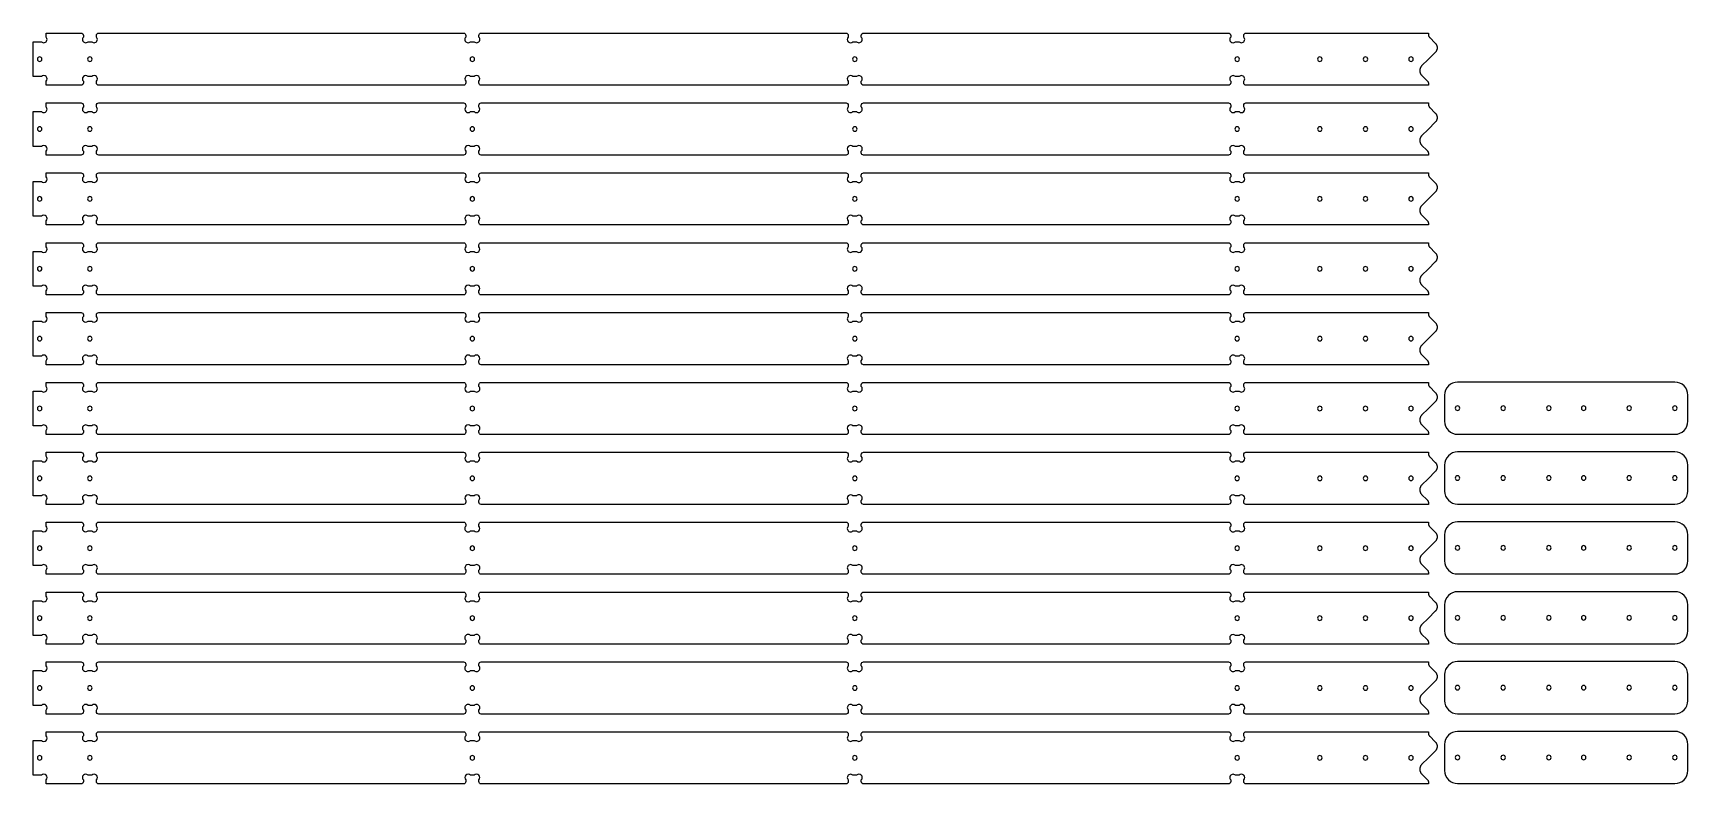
# Model space of a CAD drawing. Extents: x 0.4 to 95.6, y 1.1 to 44.3.
import ezdxf

# ---------------------------------------------------------------- set-up
doc = ezdxf.new("R2010")
doc.units = 0
doc.layers.add('HALF_INCH_THRUCUT', color=18, linetype='CONTINUOUS')
doc.layers.add('SCREW_LOCATION_RECESS', color=1, linetype='CONTINUOUS')

msp = doc.modelspace()

# ---------------------------------------------------------------- linework, layer by layer
at = {"layer": 'HALF_INCH_THRUCUT'}
for points in [[(36.67, 44.284), (47.166, 44.284, -0.414214), (47.296, 44.154), (47.296, 44.053, 1), (47.565, 43.784), (47.777, 43.784, 1), (48.046, 44.053), (48.046, 44.154, -0.414214), (48.176, 44.284), (69.166, 44.284, -0.414214), (69.296, 44.154), (69.296, 44.053, 1), (69.565, 43.784), (69.777, 43.784, 1), (70.046, 44.053), (70.046, 44.154, -0.414214), (70.176, 44.284), (80.671, 44.284), (80.671, 44.2), (80.671, 44.187), (80.672, 44.175), (80.674, 44.163), (80.676, 44.151), (80.679, 44.139), (80.682, 44.127), (80.686, 44.115), (80.69, 44.104), (80.695, 44.093), (80.7, 44.082), (80.706, 44.071), (80.713, 44.061), (80.72, 44.051), (80.727, 44.041), (80.735, 44.032), (80.744, 44.023), (81.062, 43.705), (81.075, 43.691), (81.088, 43.677), (81.099, 43.662), (81.11, 43.646), (81.12, 43.631), (81.129, 43.615), (81.137, 43.598), (81.144, 43.581), (81.151, 43.564), (81.156, 43.547), (81.161, 43.529), (81.165, 43.512), (81.168, 43.494), (81.17, 43.476), (81.171, 43.458), (81.172, 43.44), (81.171, 43.422), (81.17, 43.404), (81.168, 43.386), (81.165, 43.369), (81.161, 43.351), (81.156, 43.333), (81.151, 43.316), (81.144, 43.299), (81.137, 43.282), (81.129, 43.266), (81.12, 43.25), (81.11, 43.234), (81.099, 43.218), (81.088, 43.203), (81.075, 43.189), (81.062, 43.175), (80.671, 42.784), (80.28, 42.392), (80.267, 42.378), (80.255, 42.364), (80.243, 42.349), (80.232, 42.333), (80.222, 42.318), (80.213, 42.301), (80.205, 42.285), (80.198, 42.268), (80.191, 42.251), (80.186, 42.234), (80.181, 42.216), (80.177, 42.199), (80.174, 42.181), (80.172, 42.163), (80.171, 42.145), (80.171, 42.127), (80.171, 42.109), (80.172, 42.091), (80.174, 42.073), (80.177, 42.055), (80.181, 42.038), (80.186, 42.02), (80.192, 42.003), (80.198, 41.986), (80.205, 41.969), (80.214, 41.953), (80.223, 41.937), (80.232, 41.921), (80.243, 41.905), (80.255, 41.89), (80.267, 41.876), (80.281, 41.862), (80.599, 41.544), (80.607, 41.535), (80.615, 41.526), (80.623, 41.516), (80.63, 41.506), (80.636, 41.496), (80.642, 41.485), (80.648, 41.474), (80.652, 41.463), (80.657, 41.452), (80.661, 41.44), (80.664, 41.428), (80.666, 41.417), (80.669, 41.405), (80.67, 41.392), (80.671, 41.38), (80.671, 41.368), (80.671, 41.284), (70.176, 41.284, -0.414214), (70.046, 41.414), (70.046, 41.514, 1), (69.777, 41.784), (69.565, 41.784, 1), (69.296, 41.514), (69.296, 41.414, -0.414214), (69.166, 41.284), (48.176, 41.284, -0.414214), (48.046, 41.414), (48.046, 41.514, 1), (47.777, 41.784), (47.565, 41.784, 1), (47.296, 41.514), (47.296, 41.414, -0.414214), (47.166, 41.284), (26.176, 41.284, -0.414214), (26.046, 41.414), (26.046, 41.514, 1), (25.777, 41.784), (25.565, 41.784, 1), (25.296, 41.514), (25.296, 41.414, -0.414214), (25.166, 41.284), (4.176, 41.284, -0.414214), (4.046, 41.414), (4.046, 41.514, 1), (3.777, 41.784), (3.565, 41.784, 1), (3.296, 41.514), (3.296, 41.414, -0.414214), (3.166, 41.284), (1.153, 41.284), (1.153, 41.514, 1), (0.884, 41.784), (0.403, 41.784), (0.403, 43.784), (0.884, 43.784, 1), (1.153, 44.053), (1.153, 44.284), (3.166, 44.284, -0.414214), (3.296, 44.154), (3.296, 44.053, 1), (3.565, 43.784), (3.777, 43.784, 1), (4.046, 44.053), (4.046, 44.154, -0.414214), (4.176, 44.284), (25.166, 44.284, -0.414214), (25.296, 44.154), (25.296, 44.053, 1), (25.565, 43.784), (25.777, 43.784, 1), (26.046, 44.053), (26.046, 44.154, -0.414214), (26.176, 44.284)], [(74.421, 42.654, 0.414214), (74.551, 42.784, 0.414214), (74.421, 42.914, 0.414214), (74.291, 42.784, 0.414214)], [(77.046, 42.654, 0.414214), (77.176, 42.784, 0.414214), (77.046, 42.914, 0.414214), (76.916, 42.784, 0.414214)], [(79.671, 42.654, 0.414214), (79.801, 42.784, 0.414214), (79.671, 42.914, 0.414214), (79.541, 42.784, 0.414214)], [(36.67, 40.265), (47.166, 40.265, -0.414214), (47.296, 40.135), (47.296, 40.035, 1), (47.565, 39.765), (47.777, 39.765, 1), (48.046, 40.035), (48.046, 40.135, -0.414214), (48.176, 40.265), (69.166, 40.265, -0.414214), (69.296, 40.135), (69.296, 40.035, 1), (69.565, 39.765), (69.777, 39.765, 1), (70.046, 40.035), (70.046, 40.135, -0.414214), (70.176, 40.265), (80.671, 40.265), (80.671, 40.181), (80.671, 40.169), (80.672, 40.157), (80.674, 40.144), (80.676, 40.132), (80.679, 40.12), (80.682, 40.109), (80.686, 40.097), (80.69, 40.086), (80.695, 40.075), (80.7, 40.064), (80.706, 40.053), (80.713, 40.043), (80.72, 40.033), (80.727, 40.023), (80.735, 40.014), (80.744, 40.005), (81.062, 39.687), (81.075, 39.673), (81.088, 39.658), (81.099, 39.644), (81.11, 39.628), (81.12, 39.612), (81.129, 39.596), (81.137, 39.58), (81.144, 39.563), (81.151, 39.546), (81.156, 39.529), (81.161, 39.511), (81.165, 39.493), (81.168, 39.476), (81.17, 39.458), (81.171, 39.44), (81.172, 39.422), (81.171, 39.404), (81.17, 39.386), (81.168, 39.368), (81.165, 39.35), (81.161, 39.333), (81.156, 39.315), (81.151, 39.298), (81.144, 39.281), (81.137, 39.264), (81.129, 39.247), (81.12, 39.231), (81.11, 39.215), (81.099, 39.2), (81.088, 39.185), (81.075, 39.171), (81.062, 39.157), (80.671, 38.765), (80.28, 38.374), (80.267, 38.36), (80.255, 38.345), (80.243, 38.331), (80.232, 38.315), (80.222, 38.299), (80.213, 38.283), (80.205, 38.267), (80.198, 38.25), (80.191, 38.233), (80.186, 38.216), (80.181, 38.198), (80.177, 38.18), (80.174, 38.163), (80.172, 38.145), (80.171, 38.127), (80.171, 38.109), (80.171, 38.091), (80.172, 38.073), (80.174, 38.055), (80.177, 38.037), (80.181, 38.019), (80.186, 38.002), (80.192, 37.985), (80.198, 37.968), (80.205, 37.951), (80.214, 37.934), (80.223, 37.918), (80.232, 37.902), (80.243, 37.887), (80.255, 37.872), (80.267, 37.858), (80.281, 37.844), (80.599, 37.526), (80.607, 37.517), (80.615, 37.508), (80.623, 37.498), (80.63, 37.488), (80.636, 37.478), (80.642, 37.467), (80.648, 37.456), (80.652, 37.445), (80.657, 37.433), (80.661, 37.422), (80.664, 37.41), (80.666, 37.398), (80.669, 37.386), (80.67, 37.374), (80.671, 37.362), (80.671, 37.349), (80.671, 37.265), (70.176, 37.265, -0.414214), (70.046, 37.395), (70.046, 37.496, 1), (69.777, 37.765), (69.565, 37.765, 1), (69.296, 37.496), (69.296, 37.395, -0.414214), (69.166, 37.265), (48.176, 37.265, -0.414214), (48.046, 37.395), (48.046, 37.496, 1), (47.777, 37.765), (47.565, 37.765, 1), (47.296, 37.496), (47.296, 37.395, -0.414214), (47.166, 37.265), (26.176, 37.265, -0.414214), (26.046, 37.395), (26.046, 37.496, 1), (25.777, 37.765), (25.565, 37.765, 1), (25.296, 37.496), (25.296, 37.395, -0.414214), (25.166, 37.265), (4.176, 37.265, -0.414214), (4.046, 37.395), (4.046, 37.496, 1), (3.777, 37.765), (3.565, 37.765, 1), (3.296, 37.496), (3.296, 37.395, -0.414214), (3.166, 37.265), (1.153, 37.265), (1.153, 37.496, 1), (0.884, 37.765), (0.403, 37.765), (0.403, 39.765), (0.884, 39.765, 1), (1.153, 40.035), (1.153, 40.265), (3.166, 40.265, -0.414214), (3.296, 40.135), (3.296, 40.035, 1), (3.565, 39.765), (3.777, 39.765, 1), (4.046, 40.035), (4.046, 40.135, -0.414214), (4.176, 40.265), (25.166, 40.265, -0.414214), (25.296, 40.135), (25.296, 40.035, 1), (25.565, 39.765), (25.777, 39.765, 1), (26.046, 40.035), (26.046, 40.135, -0.414214), (26.176, 40.265)], [(74.421, 38.635, 0.414214), (74.551, 38.765, 0.414214), (74.421, 38.895, 0.414214), (74.291, 38.765, 0.414214)], [(77.046, 38.635, 0.414214), (77.176, 38.765, 0.414214), (77.046, 38.895, 0.414214), (76.916, 38.765, 0.414214)], [(79.671, 38.635, 0.414214), (79.801, 38.765, 0.414214), (79.671, 38.895, 0.414214), (79.541, 38.765, 0.414214)], [(36.67, 36.247), (47.166, 36.247, -0.414214), (47.296, 36.117), (47.296, 36.016, 1), (47.565, 35.747), (47.777, 35.747, 1), (48.046, 36.016), (48.046, 36.117, -0.414214), (48.176, 36.247), (69.166, 36.247, -0.414214), (69.296, 36.117), (69.296, 36.016, 1), (69.565, 35.747), (69.777, 35.747, 1), (70.046, 36.016), (70.046, 36.117, -0.414214), (70.176, 36.247), (80.671, 36.247), (80.671, 36.163), (80.671, 36.151), (80.672, 36.138), (80.674, 36.126), (80.676, 36.114), (80.679, 36.102), (80.682, 36.09), (80.686, 36.079), (80.69, 36.067), (80.695, 36.056), (80.7, 36.045), (80.706, 36.035), (80.713, 36.024), (80.72, 36.014), (80.727, 36.005), (80.735, 35.995), (80.744, 35.986), (81.062, 35.669), (81.075, 35.655), (81.088, 35.64), (81.099, 35.625), (81.11, 35.61), (81.12, 35.594), (81.129, 35.578), (81.137, 35.561), (81.144, 35.545), (81.151, 35.528), (81.156, 35.51), (81.161, 35.493), (81.165, 35.475), (81.168, 35.457), (81.17, 35.44), (81.171, 35.422), (81.172, 35.404), (81.171, 35.386), (81.17, 35.368), (81.168, 35.35), (81.165, 35.332), (81.161, 35.314), (81.156, 35.297), (81.151, 35.279), (81.144, 35.262), (81.137, 35.246), (81.129, 35.229), (81.12, 35.213), (81.11, 35.197), (81.099, 35.182), (81.088, 35.167), (81.075, 35.152), (81.062, 35.138), (80.671, 34.747), (80.28, 34.356), (80.267, 34.342), (80.255, 34.327), (80.243, 34.312), (80.232, 34.297), (80.222, 34.281), (80.213, 34.265), (80.205, 34.248), (80.198, 34.232), (80.191, 34.215), (80.186, 34.197), (80.181, 34.18), (80.177, 34.162), (80.174, 34.144), (80.172, 34.126), (80.171, 34.108), (80.171, 34.09), (80.171, 34.072), (80.172, 34.055), (80.174, 34.037), (80.177, 34.019), (80.181, 34.001), (80.186, 33.984), (80.192, 33.966), (80.198, 33.949), (80.205, 33.933), (80.214, 33.916), (80.223, 33.9), (80.232, 33.884), (80.243, 33.869), (80.255, 33.854), (80.267, 33.839), (80.281, 33.825), (80.599, 33.508), (80.607, 33.499), (80.615, 33.489), (80.623, 33.48), (80.63, 33.47), (80.636, 33.459), (80.642, 33.449), (80.648, 33.438), (80.652, 33.427), (80.657, 33.415), (80.661, 33.404), (80.664, 33.392), (80.666, 33.38), (80.669, 33.368), (80.67, 33.356), (80.671, 33.343), (80.671, 33.331), (80.671, 33.247), (70.176, 33.247, -0.414214), (70.046, 33.377), (70.046, 33.478, 1), (69.777, 33.747), (69.565, 33.747, 1), (69.296, 33.478), (69.296, 33.377, -0.414214), (69.166, 33.247), (48.176, 33.247, -0.414214), (48.046, 33.377), (48.046, 33.478, 1), (47.777, 33.747), (47.565, 33.747, 1), (47.296, 33.478), (47.296, 33.377, -0.414214), (47.166, 33.247), (26.176, 33.247, -0.414214), (26.046, 33.377), (26.046, 33.478, 1), (25.777, 33.747), (25.565, 33.747, 1), (25.296, 33.478), (25.296, 33.377, -0.414214), (25.166, 33.247), (4.176, 33.247, -0.414214), (4.046, 33.377), (4.046, 33.478, 1), (3.777, 33.747), (3.565, 33.747, 1), (3.296, 33.478), (3.296, 33.377, -0.414214), (3.166, 33.247), (1.153, 33.247), (1.153, 33.478, 1), (0.884, 33.747), (0.403, 33.747), (0.403, 35.747), (0.884, 35.747, 1), (1.153, 36.016), (1.153, 36.247), (3.166, 36.247, -0.414214), (3.296, 36.117), (3.296, 36.016, 1), (3.565, 35.747), (3.777, 35.747, 1), (4.046, 36.016), (4.046, 36.117, -0.414214), (4.176, 36.247), (25.166, 36.247, -0.414214), (25.296, 36.117), (25.296, 36.016, 1), (25.565, 35.747), (25.777, 35.747, 1), (26.046, 36.016), (26.046, 36.117, -0.414214), (26.176, 36.247)], [(74.421, 34.617, 0.414214), (74.551, 34.747, 0.414214), (74.421, 34.877, 0.414214), (74.291, 34.747, 0.414214)], [(77.046, 34.617, 0.414214), (77.176, 34.747, 0.414214), (77.046, 34.877, 0.414214), (76.916, 34.747, 0.414214)], [(79.671, 34.617, 0.414214), (79.801, 34.747, 0.414214), (79.671, 34.877, 0.414214), (79.541, 34.747, 0.414214)], [(36.67, 32.229), (47.166, 32.229, -0.414214), (47.296, 32.099), (47.296, 31.998, 1), (47.565, 31.729), (47.777, 31.729, 1), (48.046, 31.998), (48.046, 32.099, -0.414214), (48.176, 32.229), (69.166, 32.229, -0.414214), (69.296, 32.099), (69.296, 31.998, 1), (69.565, 31.729), (69.777, 31.729, 1), (70.046, 31.998), (70.046, 32.099, -0.414214), (70.176, 32.229), (80.671, 32.229), (80.671, 32.145), (80.671, 32.132), (80.672, 32.12), (80.674, 32.108), (80.676, 32.096), (80.679, 32.084), (80.682, 32.072), (80.686, 32.061), (80.69, 32.049), (80.695, 32.038), (80.7, 32.027), (80.706, 32.017), (80.713, 32.006), (80.72, 31.996), (80.727, 31.986), (80.735, 31.977), (80.744, 31.968), (81.062, 31.65), (81.075, 31.636), (81.088, 31.622), (81.099, 31.607), (81.11, 31.592), (81.12, 31.576), (81.129, 31.56), (81.137, 31.543), (81.144, 31.526), (81.151, 31.509), (81.156, 31.492), (81.161, 31.475), (81.165, 31.457), (81.168, 31.439), (81.17, 31.421), (81.171, 31.403), (81.172, 31.385), (81.171, 31.367), (81.17, 31.349), (81.168, 31.331), (81.165, 31.314), (81.161, 31.296), (81.156, 31.278), (81.151, 31.261), (81.144, 31.244), (81.137, 31.227), (81.129, 31.211), (81.12, 31.195), (81.11, 31.179), (81.099, 31.164), (81.088, 31.149), (81.075, 31.134), (81.062, 31.12), (80.671, 30.729), (80.28, 30.337), (80.267, 30.323), (80.255, 30.309), (80.243, 30.294), (80.232, 30.279), (80.222, 30.263), (80.213, 30.247), (80.205, 30.23), (80.198, 30.213), (80.191, 30.196), (80.186, 30.179), (80.181, 30.161), (80.177, 30.144), (80.174, 30.126), (80.172, 30.108), (80.171, 30.09), (80.171, 30.072), (80.171, 30.054), (80.172, 30.036), (80.174, 30.018), (80.177, 30.001), (80.181, 29.983), (80.186, 29.965), (80.192, 29.948), (80.198, 29.931), (80.205, 29.914), (80.214, 29.898), (80.223, 29.882), (80.232, 29.866), (80.243, 29.85), (80.255, 29.836), (80.267, 29.821), (80.281, 29.807), (80.599, 29.489), (80.607, 29.48), (80.615, 29.471), (80.623, 29.461), (80.63, 29.451), (80.636, 29.441), (80.642, 29.43), (80.648, 29.419), (80.652, 29.408), (80.657, 29.397), (80.661, 29.385), (80.664, 29.374), (80.666, 29.362), (80.669, 29.35), (80.67, 29.337), (80.671, 29.325), (80.671, 29.313), (80.671, 29.229), (70.176, 29.229, -0.414214), (70.046, 29.359), (70.046, 29.46, 1), (69.777, 29.729), (69.565, 29.729, 1), (69.296, 29.46), (69.296, 29.359, -0.414214), (69.166, 29.229), (48.176, 29.229, -0.414214), (48.046, 29.359), (48.046, 29.46, 1), (47.777, 29.729), (47.565, 29.729, 1), (47.296, 29.46), (47.296, 29.359, -0.414214), (47.166, 29.229), (26.176, 29.229, -0.414214), (26.046, 29.359), (26.046, 29.46, 1), (25.777, 29.729), (25.565, 29.729, 1), (25.296, 29.46), (25.296, 29.359, -0.414214), (25.166, 29.229), (4.176, 29.229, -0.414214), (4.046, 29.359), (4.046, 29.46, 1), (3.777, 29.729), (3.565, 29.729, 1), (3.296, 29.46), (3.296, 29.359, -0.414214), (3.166, 29.229), (1.153, 29.229), (1.153, 29.46, 1), (0.884, 29.729), (0.403, 29.729), (0.403, 31.729), (0.884, 31.729, 1), (1.153, 31.998), (1.153, 32.229), (3.166, 32.229, -0.414214), (3.296, 32.099), (3.296, 31.998, 1), (3.565, 31.729), (3.777, 31.729, 1), (4.046, 31.998), (4.046, 32.099, -0.414214), (4.176, 32.229), (25.166, 32.229, -0.414214), (25.296, 32.099), (25.296, 31.998, 1), (25.565, 31.729), (25.777, 31.729, 1), (26.046, 31.998), (26.046, 32.099, -0.414214), (26.176, 32.229)], [(74.421, 30.599, 0.414214), (74.551, 30.729, 0.414214), (74.421, 30.859, 0.414214), (74.291, 30.729, 0.414214)], [(77.046, 30.599, 0.414214), (77.176, 30.729, 0.414214), (77.046, 30.859, 0.414214), (76.916, 30.729, 0.414214)], [(79.671, 30.599, 0.414214), (79.801, 30.729, 0.414214), (79.671, 30.859, 0.414214), (79.541, 30.729, 0.414214)], [(36.67, 28.211), (47.166, 28.211, -0.414214), (47.296, 28.081), (47.296, 27.98, 1), (47.565, 27.711), (47.777, 27.711, 1), (48.046, 27.98), (48.046, 28.081, -0.414214), (48.176, 28.211), (69.166, 28.211, -0.414214), (69.296, 28.081), (69.296, 27.98, 1), (69.565, 27.711), (69.777, 27.711, 1), (70.046, 27.98), (70.046, 28.081, -0.414214), (70.176, 28.211), (80.671, 28.211), (80.671, 28.126), (80.671, 28.114), (80.672, 28.102), (80.674, 28.089), (80.676, 28.077), (80.679, 28.066), (80.682, 28.054), (80.686, 28.042), (80.69, 28.031), (80.695, 28.02), (80.7, 28.009), (80.706, 27.998), (80.713, 27.988), (80.72, 27.978), (80.727, 27.968), (80.735, 27.959), (80.744, 27.95), (81.062, 27.632), (81.075, 27.618), (81.088, 27.604), (81.099, 27.589), (81.11, 27.573), (81.12, 27.557), (81.129, 27.541), (81.137, 27.525), (81.144, 27.508), (81.151, 27.491), (81.156, 27.474), (81.161, 27.456), (81.165, 27.439), (81.168, 27.421), (81.17, 27.403), (81.171, 27.385), (81.172, 27.367), (81.171, 27.349), (81.17, 27.331), (81.168, 27.313), (81.165, 27.295), (81.161, 27.278), (81.156, 27.26), (81.151, 27.243), (81.144, 27.226), (81.137, 27.209), (81.129, 27.193), (81.12, 27.176), (81.11, 27.161), (81.099, 27.145), (81.088, 27.13), (81.075, 27.116), (81.062, 27.102), (80.671, 26.71), (80.28, 26.319), (80.267, 26.305), (80.255, 26.291), (80.243, 26.276), (80.232, 26.26), (80.222, 26.244), (80.213, 26.228), (80.205, 26.212), (80.198, 26.195), (80.191, 26.178), (80.186, 26.161), (80.181, 26.143), (80.177, 26.125), (80.174, 26.108), (80.172, 26.09), (80.171, 26.072), (80.171, 26.054), (80.171, 26.036), (80.172, 26.018), (80.174, 26), (80.177, 25.982), (80.181, 25.965), (80.186, 25.947), (80.192, 25.93), (80.198, 25.913), (80.205, 25.896), (80.214, 25.879), (80.223, 25.863), (80.232, 25.848), (80.243, 25.832), (80.255, 25.817), (80.267, 25.803), (80.281, 25.789), (80.599, 25.471), (80.607, 25.462), (80.615, 25.453), (80.623, 25.443), (80.63, 25.433), (80.636, 25.423), (80.642, 25.412), (80.648, 25.401), (80.652, 25.39), (80.657, 25.379), (80.661, 25.367), (80.664, 25.355), (80.666, 25.343), (80.669, 25.331), (80.67, 25.319), (80.671, 25.307), (80.671, 25.294), (80.671, 25.211), (70.176, 25.211, -0.414214), (70.046, 25.341), (70.046, 25.441, 1), (69.777, 25.711), (69.565, 25.711, 1), (69.296, 25.441), (69.296, 25.341, -0.414214), (69.166, 25.211), (48.176, 25.211, -0.414214), (48.046, 25.341), (48.046, 25.441, 1), (47.777, 25.711), (47.565, 25.711, 1), (47.296, 25.441), (47.296, 25.341, -0.414214), (47.166, 25.211), (26.176, 25.211, -0.414214), (26.046, 25.341), (26.046, 25.441, 1), (25.777, 25.711), (25.565, 25.711, 1), (25.296, 25.441), (25.296, 25.341, -0.414214), (25.166, 25.211), (4.176, 25.211, -0.414214), (4.046, 25.341), (4.046, 25.441, 1), (3.777, 25.711), (3.565, 25.711, 1), (3.296, 25.441), (3.296, 25.341, -0.414214), (3.166, 25.211), (1.153, 25.211), (1.153, 25.441, 1), (0.884, 25.711), (0.403, 25.711), (0.403, 27.711), (0.884, 27.711, 1), (1.153, 27.98), (1.153, 28.211), (3.166, 28.211, -0.414214), (3.296, 28.081), (3.296, 27.98, 1), (3.565, 27.711), (3.777, 27.711, 1), (4.046, 27.98), (4.046, 28.081, -0.414214), (4.176, 28.211), (25.166, 28.211, -0.414214), (25.296, 28.081), (25.296, 27.98, 1), (25.565, 27.711), (25.777, 27.711, 1), (26.046, 27.98), (26.046, 28.081, -0.414214), (26.176, 28.211)], [(74.421, 26.581, 0.414214), (74.551, 26.711, 0.414214), (74.421, 26.841, 0.414214), (74.291, 26.711, 0.414214)], [(77.046, 26.581, 0.414214), (77.176, 26.711, 0.414214), (77.046, 26.841, 0.414214), (76.916, 26.711, 0.414214)], [(79.671, 26.581, 0.414214), (79.801, 26.711, 0.414214), (79.671, 26.841, 0.414214), (79.541, 26.711, 0.414214)], [(36.67, 24.192), (47.166, 24.192, -0.414214), (47.296, 24.062), (47.296, 23.962, 1), (47.565, 23.692), (47.777, 23.692, 1), (48.046, 23.962), (48.046, 24.062, -0.414214), (48.176, 24.192), (69.166, 24.192, -0.414214), (69.296, 24.062), (69.296, 23.962, 1), (69.565, 23.692), (69.777, 23.692, 1), (70.046, 23.962), (70.046, 24.062, -0.414214), (70.176, 24.192), (80.671, 24.192), (80.671, 24.108), (80.671, 24.096), (80.672, 24.083), (80.674, 24.071), (80.676, 24.059), (80.679, 24.047), (80.682, 24.035), (80.686, 24.024), (80.69, 24.013), (80.695, 24.001), (80.7, 23.991), (80.706, 23.98), (80.713, 23.97), (80.72, 23.96), (80.727, 23.95), (80.735, 23.94), (80.744, 23.931), (81.062, 23.614), (81.075, 23.6), (81.088, 23.585), (81.099, 23.57), (81.11, 23.555), (81.12, 23.539), (81.129, 23.523), (81.137, 23.507), (81.144, 23.49), (81.151, 23.473), (81.156, 23.455), (81.161, 23.438), (81.165, 23.42), (81.168, 23.402), (81.17, 23.385), (81.171, 23.367), (81.172, 23.349), (81.171, 23.331), (81.17, 23.313), (81.168, 23.295), (81.165, 23.277), (81.161, 23.259), (81.156, 23.242), (81.151, 23.225), (81.144, 23.208), (81.137, 23.191), (81.129, 23.174), (81.12, 23.158), (81.11, 23.142), (81.099, 23.127), (81.088, 23.112), (81.075, 23.097), (81.062, 23.083), (80.671, 22.692), (80.28, 22.301), (80.267, 22.287), (80.255, 22.272), (80.243, 22.257), (80.232, 22.242), (80.222, 22.226), (80.213, 22.21), (80.205, 22.193), (80.198, 22.177), (80.191, 22.16), (80.186, 22.142), (80.181, 22.125), (80.177, 22.107), (80.174, 22.089), (80.172, 22.071), (80.171, 22.054), (80.171, 22.036), (80.171, 22.018), (80.172, 22), (80.174, 21.982), (80.177, 21.964), (80.181, 21.946), (80.186, 21.929), (80.192, 21.912), (80.198, 21.894), (80.205, 21.878), (80.214, 21.861), (80.223, 21.845), (80.232, 21.829), (80.243, 21.814), (80.255, 21.799), (80.267, 21.784), (80.281, 21.77), (80.599, 21.453), (80.607, 21.444), (80.615, 21.434), (80.623, 21.425), (80.63, 21.415), (80.636, 21.404), (80.642, 21.394), (80.648, 21.383), (80.652, 21.372), (80.657, 21.36), (80.661, 21.349), (80.664, 21.337), (80.666, 21.325), (80.669, 21.313), (80.67, 21.301), (80.671, 21.289), (80.671, 21.276), (80.671, 21.192), (70.176, 21.192, -0.414214), (70.046, 21.322), (70.046, 21.423, 1), (69.777, 21.692), (69.565, 21.692, 1), (69.296, 21.423), (69.296, 21.322, -0.414214), (69.166, 21.192), (48.176, 21.192, -0.414214), (48.046, 21.322), (48.046, 21.423, 1), (47.777, 21.692), (47.565, 21.692, 1), (47.296, 21.423), (47.296, 21.322, -0.414214), (47.166, 21.192), (26.176, 21.192, -0.414214), (26.046, 21.322), (26.046, 21.423, 1), (25.777, 21.692), (25.565, 21.692, 1), (25.296, 21.423), (25.296, 21.322, -0.414214), (25.166, 21.192), (4.176, 21.192, -0.414214), (4.046, 21.322), (4.046, 21.423, 1), (3.777, 21.692), (3.565, 21.692, 1), (3.296, 21.423), (3.296, 21.322, -0.414214), (3.166, 21.192), (1.153, 21.192), (1.153, 21.423, 1), (0.884, 21.692), (0.403, 21.692), (0.403, 23.692), (0.884, 23.692, 1), (1.153, 23.962), (1.153, 24.192), (3.166, 24.192, -0.414214), (3.296, 24.062), (3.296, 23.962, 1), (3.565, 23.692), (3.777, 23.692, 1), (4.046, 23.962), (4.046, 24.062, -0.414214), (4.176, 24.192), (25.166, 24.192, -0.414214), (25.296, 24.062), (25.296, 23.962, 1), (25.565, 23.692), (25.777, 23.692, 1), (26.046, 23.962), (26.046, 24.062, -0.414214), (26.176, 24.192)], [(88.364, 24.211), (82.347, 24.211, 0.414214), (81.597, 23.461), (81.597, 21.961, 0.414731), (82.348, 21.211), (94.847, 21.211, 0.414214), (95.597, 21.961), (95.597, 23.461, 0.415275), (94.844, 24.211)], [(74.421, 22.562, 0.414214), (74.551, 22.692, 0.414214), (74.421, 22.822, 0.414214), (74.291, 22.692, 0.414214)], [(77.046, 22.562, 0.414214), (77.176, 22.692, 0.414214), (77.046, 22.822, 0.414214), (76.916, 22.692, 0.414214)], [(79.671, 22.562, 0.414214), (79.801, 22.692, 0.414214), (79.671, 22.822, 0.414214), (79.541, 22.692, 0.414214)], [(82.347, 22.841, 0.414214), (82.217, 22.711, 0.414214), (82.347, 22.581, 0.414214), (82.477, 22.711, 0.414214)], [(84.972, 22.841, 0.414214), (84.842, 22.711, 0.414214), (84.972, 22.581, 0.414214), (85.102, 22.711, 0.414214)], [(87.597, 22.841, 0.414214), (87.467, 22.711, 0.414214), (87.597, 22.581, 0.414214), (87.727, 22.711, 0.414214)], [(89.597, 22.841, 0.414214), (89.467, 22.711, 0.414214), (89.597, 22.581, 0.414214), (89.727, 22.711, 0.414214)], [(92.222, 22.841, 0.414214), (92.092, 22.711, 0.414214), (92.222, 22.581, 0.414214), (92.352, 22.711, 0.414214)], [(94.847, 22.841, 0.414214), (94.717, 22.711, 0.414214), (94.847, 22.581, 0.414214), (94.977, 22.711, 0.414214)], [(36.67, 20.174), (47.166, 20.174, -0.414214), (47.296, 20.044), (47.296, 19.943, 1), (47.565, 19.674), (47.777, 19.674, 1), (48.046, 19.943), (48.046, 20.044, -0.414214), (48.176, 20.174), (69.166, 20.174, -0.414214), (69.296, 20.044), (69.296, 19.943, 1), (69.565, 19.674), (69.777, 19.674, 1), (70.046, 19.943), (70.046, 20.044, -0.414214), (70.176, 20.174), (80.671, 20.174), (80.671, 20.09), (80.671, 20.077), (80.672, 20.065), (80.674, 20.053), (80.676, 20.041), (80.679, 20.029), (80.682, 20.017), (80.686, 20.006), (80.69, 19.994), (80.695, 19.983), (80.7, 19.972), (80.706, 19.962), (80.713, 19.951), (80.72, 19.941), (80.727, 19.932), (80.735, 19.922), (80.744, 19.913), (81.062, 19.595), (81.075, 19.581), (81.088, 19.567), (81.099, 19.552), (81.11, 19.537), (81.12, 19.521), (81.129, 19.505), (81.137, 19.488), (81.144, 19.471), (81.151, 19.454), (81.156, 19.437), (81.161, 19.42), (81.165, 19.402), (81.168, 19.384), (81.17, 19.366), (81.171, 19.348), (81.172, 19.33), (81.171, 19.312), (81.17, 19.294), (81.168, 19.277), (81.165, 19.259), (81.161, 19.241), (81.156, 19.224), (81.151, 19.206), (81.144, 19.189), (81.137, 19.172), (81.129, 19.156), (81.12, 19.14), (81.11, 19.124), (81.099, 19.109), (81.088, 19.094), (81.075, 19.079), (81.062, 19.065), (80.671, 18.674), (80.28, 18.282), (80.267, 18.268), (80.255, 18.254), (80.243, 18.239), (80.232, 18.224), (80.222, 18.208), (80.213, 18.192), (80.205, 18.175), (80.198, 18.158), (80.191, 18.141), (80.186, 18.124), (80.181, 18.107), (80.177, 18.089), (80.174, 18.071), (80.172, 18.053), (80.171, 18.035), (80.171, 18.017), (80.171, 17.999), (80.172, 17.981), (80.174, 17.963), (80.177, 17.946), (80.181, 17.928), (80.186, 17.911), (80.192, 17.893), (80.198, 17.876), (80.205, 17.859), (80.214, 17.843), (80.223, 17.827), (80.232, 17.811), (80.243, 17.796), (80.255, 17.781), (80.267, 17.766), (80.281, 17.752), (80.599, 17.434), (80.607, 17.425), (80.615, 17.416), (80.623, 17.406), (80.63, 17.396), (80.636, 17.386), (80.642, 17.375), (80.648, 17.365), (80.652, 17.353), (80.657, 17.342), (80.661, 17.33), (80.664, 17.319), (80.666, 17.307), (80.669, 17.295), (80.67, 17.283), (80.671, 17.27), (80.671, 17.258), (80.671, 17.174), (70.176, 17.174, -0.414214), (70.046, 17.304), (70.046, 17.405, 1), (69.777, 17.674), (69.565, 17.674, 1), (69.296, 17.405), (69.296, 17.304, -0.414214), (69.166, 17.174), (48.176, 17.174, -0.414214), (48.046, 17.304), (48.046, 17.405, 1), (47.777, 17.674), (47.565, 17.674, 1), (47.296, 17.405), (47.296, 17.304, -0.414214), (47.166, 17.174), (26.176, 17.174, -0.414214), (26.046, 17.304), (26.046, 17.405, 1), (25.777, 17.674), (25.565, 17.674, 1), (25.296, 17.405), (25.296, 17.304, -0.414214), (25.166, 17.174), (4.176, 17.174, -0.414214), (4.046, 17.304), (4.046, 17.405, 1), (3.777, 17.674), (3.565, 17.674, 1), (3.296, 17.405), (3.296, 17.304, -0.414214), (3.166, 17.174), (1.153, 17.174), (1.153, 17.405, 1), (0.884, 17.674), (0.403, 17.674), (0.403, 19.674), (0.884, 19.674, 1), (1.153, 19.943), (1.153, 20.174), (3.166, 20.174, -0.414214), (3.296, 20.044), (3.296, 19.943, 1), (3.565, 19.674), (3.777, 19.674, 1), (4.046, 19.943), (4.046, 20.044, -0.414214), (4.176, 20.174), (25.166, 20.174, -0.414214), (25.296, 20.044), (25.296, 19.943, 1), (25.565, 19.674), (25.777, 19.674, 1), (26.046, 19.943), (26.046, 20.044, -0.414214), (26.176, 20.174)], [(88.364, 20.192), (82.347, 20.192, 0.414214), (81.597, 19.442), (81.597, 17.942, 0.414731), (82.348, 17.192), (94.847, 17.192, 0.414214), (95.597, 17.942), (95.597, 19.442, 0.415275), (94.844, 20.192)], [(74.421, 18.544, 0.414214), (74.551, 18.674, 0.414214), (74.421, 18.804, 0.414214), (74.291, 18.674, 0.414214)], [(77.046, 18.544, 0.414214), (77.176, 18.674, 0.414214), (77.046, 18.804, 0.414214), (76.916, 18.674, 0.414214)], [(79.671, 18.544, 0.414214), (79.801, 18.674, 0.414214), (79.671, 18.804, 0.414214), (79.541, 18.674, 0.414214)], [(82.347, 18.822, 0.414214), (82.217, 18.692, 0.414214), (82.347, 18.562, 0.414214), (82.477, 18.692, 0.414214)], [(84.972, 18.822, 0.414214), (84.842, 18.692, 0.414214), (84.972, 18.562, 0.414214), (85.102, 18.692, 0.414214)], [(87.597, 18.822, 0.414214), (87.467, 18.692, 0.414214), (87.597, 18.562, 0.414214), (87.727, 18.692, 0.414214)], [(89.597, 18.822, 0.414214), (89.467, 18.692, 0.414214), (89.597, 18.562, 0.414214), (89.727, 18.692, 0.414214)], [(92.222, 18.822, 0.414214), (92.092, 18.692, 0.414214), (92.222, 18.562, 0.414214), (92.352, 18.692, 0.414214)], [(94.847, 18.822, 0.414214), (94.717, 18.692, 0.414214), (94.847, 18.562, 0.414214), (94.977, 18.692, 0.414214)], [(36.67, 16.156), (47.166, 16.156, -0.414214), (47.296, 16.026), (47.296, 15.925, 1), (47.565, 15.656), (47.777, 15.656, 1), (48.046, 15.925), (48.046, 16.026, -0.414214), (48.176, 16.156), (69.166, 16.156, -0.414214), (69.296, 16.026), (69.296, 15.925, 1), (69.565, 15.656), (69.777, 15.656, 1), (70.046, 15.925), (70.046, 16.026, -0.414214), (70.176, 16.156), (80.671, 16.156), (80.671, 16.071), (80.671, 16.059), (80.672, 16.047), (80.674, 16.035), (80.676, 16.023), (80.679, 16.011), (80.682, 15.999), (80.686, 15.987), (80.69, 15.976), (80.695, 15.965), (80.7, 15.954), (80.706, 15.943), (80.713, 15.933), (80.72, 15.923), (80.727, 15.913), (80.735, 15.904), (80.744, 15.895), (81.062, 15.577), (81.075, 15.563), (81.088, 15.549), (81.099, 15.534), (81.11, 15.518), (81.12, 15.503), (81.129, 15.486), (81.137, 15.47), (81.144, 15.453), (81.151, 15.436), (81.156, 15.419), (81.161, 15.401), (81.165, 15.384), (81.168, 15.366), (81.17, 15.348), (81.171, 15.33), (81.172, 15.312), (81.171, 15.294), (81.17, 15.276), (81.168, 15.258), (81.165, 15.24), (81.161, 15.223), (81.156, 15.205), (81.151, 15.188), (81.144, 15.171), (81.137, 15.154), (81.129, 15.138), (81.12, 15.122), (81.11, 15.106), (81.099, 15.09), (81.088, 15.075), (81.075, 15.061), (81.062, 15.047), (80.671, 14.656), (80.28, 14.264), (80.267, 14.25), (80.255, 14.236), (80.243, 14.221), (80.232, 14.205), (80.222, 14.19), (80.213, 14.173), (80.205, 14.157), (80.198, 14.14), (80.191, 14.123), (80.186, 14.106), (80.181, 14.088), (80.177, 14.071), (80.174, 14.053), (80.172, 14.035), (80.171, 14.017), (80.171, 13.999), (80.171, 13.981), (80.172, 13.963), (80.174, 13.945), (80.177, 13.927), (80.181, 13.91), (80.186, 13.892), (80.192, 13.875), (80.198, 13.858), (80.205, 13.841), (80.214, 13.825), (80.223, 13.808), (80.232, 13.793), (80.243, 13.777), (80.255, 13.762), (80.267, 13.748), (80.281, 13.734), (80.599, 13.416), (80.607, 13.407), (80.615, 13.398), (80.623, 13.388), (80.63, 13.378), (80.636, 13.368), (80.642, 13.357), (80.648, 13.346), (80.652, 13.335), (80.657, 13.324), (80.661, 13.312), (80.664, 13.3), (80.666, 13.288), (80.669, 13.276), (80.67, 13.264), (80.671, 13.252), (80.671, 13.24), (80.671, 13.156), (70.176, 13.156, -0.414214), (70.046, 13.286), (70.046, 13.386, 1), (69.777, 13.656), (69.565, 13.656, 1), (69.296, 13.386), (69.296, 13.286, -0.414214), (69.166, 13.156), (48.176, 13.156, -0.414214), (48.046, 13.286), (48.046, 13.386, 1), (47.777, 13.656), (47.565, 13.656, 1), (47.296, 13.386), (47.296, 13.286, -0.414214), (47.166, 13.156), (26.176, 13.156, -0.414214), (26.046, 13.286), (26.046, 13.386, 1), (25.777, 13.656), (25.565, 13.656, 1), (25.296, 13.386), (25.296, 13.286, -0.414214), (25.166, 13.156), (4.176, 13.156, -0.414214), (4.046, 13.286), (4.046, 13.386, 1), (3.777, 13.656), (3.565, 13.656, 1), (3.296, 13.386), (3.296, 13.286, -0.414214), (3.166, 13.156), (1.153, 13.156), (1.153, 13.386, 1), (0.884, 13.656), (0.403, 13.656), (0.403, 15.656), (0.884, 15.656, 1), (1.153, 15.925), (1.153, 16.156), (3.166, 16.156, -0.414214), (3.296, 16.026), (3.296, 15.925, 1), (3.565, 15.656), (3.777, 15.656, 1), (4.046, 15.925), (4.046, 16.026, -0.414214), (4.176, 16.156), (25.166, 16.156, -0.414214), (25.296, 16.026), (25.296, 15.925, 1), (25.565, 15.656), (25.777, 15.656, 1), (26.046, 15.925), (26.046, 16.026, -0.414214), (26.176, 16.156)], [(88.364, 16.174), (82.347, 16.174, 0.414214), (81.597, 15.424), (81.597, 13.924, 0.414731), (82.348, 13.174), (94.847, 13.174, 0.414214), (95.597, 13.924), (95.597, 15.424, 0.415275), (94.844, 16.174)], [(74.421, 14.526, 0.414214), (74.551, 14.656, 0.414214), (74.421, 14.786, 0.414214), (74.291, 14.656, 0.414214)], [(77.046, 14.526, 0.414214), (77.176, 14.656, 0.414214), (77.046, 14.786, 0.414214), (76.916, 14.656, 0.414214)], [(79.671, 14.526, 0.414214), (79.801, 14.656, 0.414214), (79.671, 14.786, 0.414214), (79.541, 14.656, 0.414214)], [(82.347, 14.804, 0.414214), (82.217, 14.674, 0.414214), (82.347, 14.544, 0.414214), (82.477, 14.674, 0.414214)], [(84.972, 14.804, 0.414214), (84.842, 14.674, 0.414214), (84.972, 14.544, 0.414214), (85.102, 14.674, 0.414214)], [(87.597, 14.804, 0.414214), (87.467, 14.674, 0.414214), (87.597, 14.544, 0.414214), (87.727, 14.674, 0.414214)], [(89.597, 14.804, 0.414214), (89.467, 14.674, 0.414214), (89.597, 14.544, 0.414214), (89.727, 14.674, 0.414214)], [(92.222, 14.804, 0.414214), (92.092, 14.674, 0.414214), (92.222, 14.544, 0.414214), (92.352, 14.674, 0.414214)], [(94.847, 14.804, 0.414214), (94.717, 14.674, 0.414214), (94.847, 14.544, 0.414214), (94.977, 14.674, 0.414214)], [(36.67, 12.137), (47.166, 12.137, -0.414214), (47.296, 12.007), (47.296, 11.907, 1), (47.565, 11.637), (47.777, 11.637, 1), (48.046, 11.907), (48.046, 12.007, -0.414214), (48.176, 12.137), (69.166, 12.137, -0.414214), (69.296, 12.007), (69.296, 11.907, 1), (69.565, 11.637), (69.777, 11.637, 1), (70.046, 11.907), (70.046, 12.007, -0.414214), (70.176, 12.137), (80.671, 12.137), (80.671, 12.053), (80.671, 12.041), (80.672, 12.028), (80.674, 12.016), (80.676, 12.004), (80.679, 11.992), (80.682, 11.981), (80.686, 11.969), (80.69, 11.958), (80.695, 11.947), (80.7, 11.936), (80.706, 11.925), (80.713, 11.915), (80.72, 11.905), (80.727, 11.895), (80.735, 11.886), (80.744, 11.877), (81.062, 11.559), (81.075, 11.545), (81.088, 11.53), (81.099, 11.515), (81.11, 11.5), (81.12, 11.484), (81.129, 11.468), (81.137, 11.452), (81.144, 11.435), (81.151, 11.418), (81.156, 11.401), (81.161, 11.383), (81.165, 11.365), (81.168, 11.348), (81.17, 11.33), (81.171, 11.312), (81.172, 11.294), (81.171, 11.276), (81.17, 11.258), (81.168, 11.24), (81.165, 11.222), (81.161, 11.204), (81.156, 11.187), (81.151, 11.17), (81.144, 11.153), (81.137, 11.136), (81.129, 11.119), (81.12, 11.103), (81.11, 11.087), (81.099, 11.072), (81.088, 11.057), (81.075, 11.043), (81.062, 11.029), (80.671, 10.637), (80.28, 10.246), (80.267, 10.232), (80.255, 10.217), (80.243, 10.202), (80.232, 10.187), (80.222, 10.171), (80.213, 10.155), (80.205, 10.139), (80.198, 10.122), (80.191, 10.105), (80.186, 10.087), (80.181, 10.07), (80.177, 10.052), (80.174, 10.034), (80.172, 10.017), (80.171, 9.999), (80.171, 9.981), (80.171, 9.963), (80.172, 9.945), (80.174, 9.927), (80.177, 9.909), (80.181, 9.891), (80.186, 9.874), (80.192, 9.857), (80.198, 9.84), (80.205, 9.823), (80.214, 9.806), (80.223, 9.79), (80.232, 9.774), (80.243, 9.759), (80.255, 9.744), (80.267, 9.73), (80.281, 9.716), (80.599, 9.398), (80.607, 9.389), (80.615, 9.379), (80.623, 9.37), (80.63, 9.36), (80.636, 9.349), (80.642, 9.339), (80.648, 9.328), (80.652, 9.317), (80.657, 9.305), (80.661, 9.294), (80.664, 9.282), (80.666, 9.27), (80.669, 9.258), (80.67, 9.246), (80.671, 9.234), (80.671, 9.221), (80.671, 9.137), (70.176, 9.137, -0.414214), (70.046, 9.267), (70.046, 9.368, 1), (69.777, 9.637), (69.565, 9.637, 1), (69.296, 9.368), (69.296, 9.267, -0.414214), (69.166, 9.137), (48.176, 9.137, -0.414214), (48.046, 9.267), (48.046, 9.368, 1), (47.777, 9.637), (47.565, 9.637, 1), (47.296, 9.368), (47.296, 9.267, -0.414214), (47.166, 9.137), (26.176, 9.137, -0.414214), (26.046, 9.267), (26.046, 9.368, 1), (25.777, 9.637), (25.565, 9.637, 1), (25.296, 9.368), (25.296, 9.267, -0.414214), (25.166, 9.137), (4.176, 9.137, -0.414214), (4.046, 9.267), (4.046, 9.368, 1), (3.777, 9.637), (3.565, 9.637, 1), (3.296, 9.368), (3.296, 9.267, -0.414214), (3.166, 9.137), (1.153, 9.137), (1.153, 9.368, 1), (0.884, 9.637), (0.403, 9.637), (0.403, 11.637), (0.884, 11.637, 1), (1.153, 11.907), (1.153, 12.137), (3.166, 12.137, -0.414214), (3.296, 12.007), (3.296, 11.907, 1), (3.565, 11.637), (3.777, 11.637, 1), (4.046, 11.907), (4.046, 12.007, -0.414214), (4.176, 12.137), (25.166, 12.137, -0.414214), (25.296, 12.007), (25.296, 11.907, 1), (25.565, 11.637), (25.777, 11.637, 1), (26.046, 11.907), (26.046, 12.007, -0.414214), (26.176, 12.137)], [(88.364, 12.156), (82.347, 12.156, 0.414214), (81.597, 11.406), (81.597, 9.906, 0.414731), (82.348, 9.156), (94.847, 9.156, 0.414214), (95.597, 9.906), (95.597, 11.406, 0.415275), (94.844, 12.156)], [(74.421, 10.507, 0.414214), (74.551, 10.637, 0.414214), (74.421, 10.767, 0.414214), (74.291, 10.637, 0.414214)], [(77.046, 10.507, 0.414214), (77.176, 10.637, 0.414214), (77.046, 10.767, 0.414214), (76.916, 10.637, 0.414214)], [(79.671, 10.507, 0.414214), (79.801, 10.637, 0.414214), (79.671, 10.767, 0.414214), (79.541, 10.637, 0.414214)], [(82.347, 10.786, 0.414214), (82.217, 10.656, 0.414214), (82.347, 10.526, 0.414214), (82.477, 10.656, 0.414214)], [(84.972, 10.786, 0.414214), (84.842, 10.656, 0.414214), (84.972, 10.526, 0.414214), (85.102, 10.656, 0.414214)], [(87.597, 10.786, 0.414214), (87.467, 10.656, 0.414214), (87.597, 10.526, 0.414214), (87.727, 10.656, 0.414214)], [(89.597, 10.786, 0.414214), (89.467, 10.656, 0.414214), (89.597, 10.526, 0.414214), (89.727, 10.656, 0.414214)], [(92.222, 10.786, 0.414214), (92.092, 10.656, 0.414214), (92.222, 10.526, 0.414214), (92.352, 10.656, 0.414214)], [(94.847, 10.786, 0.414214), (94.717, 10.656, 0.414214), (94.847, 10.526, 0.414214), (94.977, 10.656, 0.414214)], [(36.67, 8.119), (47.166, 8.119, -0.414214), (47.296, 7.989), (47.296, 7.888, 1), (47.565, 7.619), (47.777, 7.619, 1), (48.046, 7.888), (48.046, 7.989, -0.414214), (48.176, 8.119), (69.166, 8.119, -0.414214), (69.296, 7.989), (69.296, 7.888, 1), (69.565, 7.619), (69.777, 7.619, 1), (70.046, 7.888), (70.046, 7.989, -0.414214), (70.176, 8.119), (80.671, 8.119), (80.671, 8.035), (80.671, 8.022), (80.672, 8.01), (80.674, 7.998), (80.676, 7.986), (80.679, 7.974), (80.682, 7.962), (80.686, 7.951), (80.69, 7.939), (80.695, 7.928), (80.7, 7.917), (80.706, 7.907), (80.713, 7.896), (80.72, 7.886), (80.727, 7.877), (80.735, 7.867), (80.744, 7.858), (81.062, 7.541), (81.075, 7.527), (81.088, 7.512), (81.099, 7.497), (81.11, 7.482), (81.12, 7.466), (81.129, 7.45), (81.137, 7.433), (81.144, 7.417), (81.151, 7.4), (81.156, 7.382), (81.161, 7.365), (81.165, 7.347), (81.168, 7.329), (81.17, 7.311), (81.171, 7.293), (81.172, 7.275), (81.171, 7.257), (81.17, 7.24), (81.168, 7.222), (81.165, 7.204), (81.161, 7.186), (81.156, 7.169), (81.151, 7.151), (81.144, 7.134), (81.137, 7.118), (81.129, 7.101), (81.12, 7.085), (81.11, 7.069), (81.099, 7.054), (81.088, 7.039), (81.075, 7.024), (81.062, 7.01), (80.671, 6.619), (80.28, 6.228), (80.267, 6.214), (80.255, 6.199), (80.243, 6.184), (80.232, 6.169), (80.222, 6.153), (80.213, 6.137), (80.205, 6.12), (80.198, 6.103), (80.191, 6.086), (80.186, 6.069), (80.181, 6.052), (80.177, 6.034), (80.174, 6.016), (80.172, 5.998), (80.171, 5.98), (80.171, 5.962), (80.171, 5.944), (80.172, 5.926), (80.174, 5.909), (80.177, 5.891), (80.181, 5.873), (80.186, 5.856), (80.192, 5.838), (80.198, 5.821), (80.205, 5.804), (80.214, 5.788), (80.223, 5.772), (80.232, 5.756), (80.243, 5.741), (80.255, 5.726), (80.267, 5.711), (80.281, 5.697), (80.599, 5.38), (80.607, 5.371), (80.615, 5.361), (80.623, 5.351), (80.63, 5.341), (80.636, 5.331), (80.642, 5.321), (80.648, 5.31), (80.652, 5.298), (80.657, 5.287), (80.661, 5.276), (80.664, 5.264), (80.666, 5.252), (80.669, 5.24), (80.67, 5.228), (80.671, 5.215), (80.671, 5.203), (80.671, 5.119), (70.176, 5.119, -0.414214), (70.046, 5.249), (70.046, 5.35, 1), (69.777, 5.619), (69.565, 5.619, 1), (69.296, 5.35), (69.296, 5.249, -0.414214), (69.166, 5.119), (48.176, 5.119, -0.414214), (48.046, 5.249), (48.046, 5.35, 1), (47.777, 5.619), (47.565, 5.619, 1), (47.296, 5.35), (47.296, 5.249, -0.414214), (47.166, 5.119), (26.176, 5.119, -0.414214), (26.046, 5.249), (26.046, 5.35, 1), (25.777, 5.619), (25.565, 5.619, 1), (25.296, 5.35), (25.296, 5.249, -0.414214), (25.166, 5.119), (4.176, 5.119, -0.414214), (4.046, 5.249), (4.046, 5.35, 1), (3.777, 5.619), (3.565, 5.619, 1), (3.296, 5.35), (3.296, 5.249, -0.414214), (3.166, 5.119), (1.153, 5.119), (1.153, 5.35, 1), (0.884, 5.619), (0.403, 5.619), (0.403, 7.619), (0.884, 7.619, 1), (1.153, 7.888), (1.153, 8.119), (3.166, 8.119, -0.414214), (3.296, 7.989), (3.296, 7.888, 1), (3.565, 7.619), (3.777, 7.619, 1), (4.046, 7.888), (4.046, 7.989, -0.414214), (4.176, 8.119), (25.166, 8.119, -0.414214), (25.296, 7.989), (25.296, 7.888, 1), (25.565, 7.619), (25.777, 7.619, 1), (26.046, 7.888), (26.046, 7.989, -0.414214), (26.176, 8.119)], [(88.364, 8.137), (82.347, 8.137, 0.414214), (81.597, 7.387), (81.597, 5.887, 0.414731), (82.348, 5.137), (94.847, 5.137, 0.414214), (95.597, 5.887), (95.597, 7.387, 0.415275), (94.844, 8.137)], [(74.421, 6.489, 0.414214), (74.551, 6.619, 0.414214), (74.421, 6.749, 0.414214), (74.291, 6.619, 0.414214)], [(77.046, 6.489, 0.414214), (77.176, 6.619, 0.414214), (77.046, 6.749, 0.414214), (76.916, 6.619, 0.414214)], [(79.671, 6.489, 0.414214), (79.801, 6.619, 0.414214), (79.671, 6.749, 0.414214), (79.541, 6.619, 0.414214)], [(82.347, 6.767, 0.414214), (82.217, 6.637, 0.414214), (82.347, 6.507, 0.414214), (82.477, 6.637, 0.414214)], [(84.972, 6.767, 0.414214), (84.842, 6.637, 0.414214), (84.972, 6.507, 0.414214), (85.102, 6.637, 0.414214)], [(87.597, 6.767, 0.414214), (87.467, 6.637, 0.414214), (87.597, 6.507, 0.414214), (87.727, 6.637, 0.414214)], [(89.597, 6.767, 0.414214), (89.467, 6.637, 0.414214), (89.597, 6.507, 0.414214), (89.727, 6.637, 0.414214)], [(92.222, 6.767, 0.414214), (92.092, 6.637, 0.414214), (92.222, 6.507, 0.414214), (92.352, 6.637, 0.414214)], [(94.847, 6.767, 0.414214), (94.717, 6.637, 0.414214), (94.847, 6.507, 0.414214), (94.977, 6.637, 0.414214)], [(36.67, 4.101), (47.166, 4.101, -0.414214), (47.296, 3.971), (47.296, 3.87, 1), (47.565, 3.601), (47.777, 3.601, 1), (48.046, 3.87), (48.046, 3.971, -0.414214), (48.176, 4.101), (69.166, 4.101, -0.414214), (69.296, 3.971), (69.296, 3.87, 1), (69.565, 3.601), (69.777, 3.601, 1), (70.046, 3.87), (70.046, 3.971, -0.414214), (70.176, 4.101), (80.671, 4.101), (80.671, 4.017), (80.671, 4.004), (80.672, 3.992), (80.674, 3.98), (80.676, 3.968), (80.679, 3.956), (80.682, 3.944), (80.686, 3.932), (80.69, 3.921), (80.695, 3.91), (80.7, 3.899), (80.706, 3.888), (80.713, 3.878), (80.72, 3.868), (80.727, 3.858), (80.735, 3.849), (80.744, 3.84), (81.062, 3.522), (81.075, 3.508), (81.088, 3.494), (81.099, 3.479), (81.11, 3.463), (81.12, 3.448), (81.129, 3.432), (81.137, 3.415), (81.144, 3.398), (81.151, 3.381), (81.156, 3.364), (81.161, 3.346), (81.165, 3.329), (81.168, 3.311), (81.17, 3.293), (81.171, 3.275), (81.172, 3.257), (81.171, 3.239), (81.17, 3.221), (81.168, 3.203), (81.165, 3.186), (81.161, 3.168), (81.156, 3.15), (81.151, 3.133), (81.144, 3.116), (81.137, 3.099), (81.129, 3.083), (81.12, 3.067), (81.11, 3.051), (81.099, 3.035), (81.088, 3.02), (81.075, 3.006), (81.062, 2.992), (80.671, 2.601), (80.28, 2.209), (80.267, 2.195), (80.255, 2.181), (80.243, 2.166), (80.232, 2.15), (80.222, 2.135), (80.213, 2.118), (80.205, 2.102), (80.198, 2.085), (80.191, 2.068), (80.186, 2.051), (80.181, 2.033), (80.177, 2.016), (80.174, 1.998), (80.172, 1.98), (80.171, 1.962), (80.171, 1.944), (80.171, 1.926), (80.172, 1.908), (80.174, 1.89), (80.177, 1.872), (80.181, 1.855), (80.186, 1.837), (80.192, 1.82), (80.198, 1.803), (80.205, 1.786), (80.214, 1.77), (80.223, 1.754), (80.232, 1.738), (80.243, 1.722), (80.255, 1.707), (80.267, 1.693), (80.281, 1.679), (80.599, 1.361), (80.607, 1.352), (80.615, 1.343), (80.623, 1.333), (80.63, 1.323), (80.636, 1.313), (80.642, 1.302), (80.648, 1.291), (80.652, 1.28), (80.657, 1.269), (80.661, 1.257), (80.664, 1.246), (80.666, 1.234), (80.669, 1.222), (80.67, 1.209), (80.671, 1.197), (80.671, 1.185), (80.671, 1.101), (70.176, 1.101, -0.414214), (70.046, 1.231), (70.046, 1.332, 1), (69.777, 1.601), (69.565, 1.601, 1), (69.296, 1.332), (69.296, 1.231, -0.414214), (69.166, 1.101), (48.176, 1.101, -0.414214), (48.046, 1.231), (48.046, 1.332, 1), (47.777, 1.601), (47.565, 1.601, 1), (47.296, 1.332), (47.296, 1.231, -0.414214), (47.166, 1.101), (26.176, 1.101, -0.414214), (26.046, 1.231), (26.046, 1.332, 1), (25.777, 1.601), (25.565, 1.601, 1), (25.296, 1.332), (25.296, 1.231, -0.414214), (25.166, 1.101), (4.176, 1.101, -0.414214), (4.046, 1.231), (4.046, 1.332, 1), (3.777, 1.601), (3.565, 1.601, 1), (3.296, 1.332), (3.296, 1.231, -0.414214), (3.166, 1.101), (1.153, 1.101), (1.153, 1.332, 1), (0.884, 1.601), (0.403, 1.601), (0.403, 3.601), (0.884, 3.601, 1), (1.153, 3.87), (1.153, 4.101), (3.166, 4.101, -0.414214), (3.296, 3.971), (3.296, 3.87, 1), (3.565, 3.601), (3.777, 3.601, 1), (4.046, 3.87), (4.046, 3.971, -0.414214), (4.176, 4.101), (25.166, 4.101, -0.414214), (25.296, 3.971), (25.296, 3.87, 1), (25.565, 3.601), (25.777, 3.601, 1), (26.046, 3.87), (26.046, 3.971, -0.414214), (26.176, 4.101)], [(88.364, 4.119), (82.347, 4.119, 0.414214), (81.597, 3.369), (81.597, 1.869, 0.414731), (82.348, 1.119), (94.847, 1.119, 0.414214), (95.597, 1.869), (95.597, 3.369, 0.415275), (94.844, 4.119)], [(74.421, 2.471, 0.414214), (74.551, 2.601, 0.414214), (74.421, 2.731, 0.414214), (74.291, 2.601, 0.414214)], [(77.046, 2.471, 0.414214), (77.176, 2.601, 0.414214), (77.046, 2.731, 0.414214), (76.916, 2.601, 0.414214)], [(79.671, 2.471, 0.414214), (79.801, 2.601, 0.414214), (79.671, 2.731, 0.414214), (79.541, 2.601, 0.414214)], [(82.347, 2.749, 0.414214), (82.217, 2.619, 0.414214), (82.347, 2.489, 0.414214), (82.477, 2.619, 0.414214)], [(84.972, 2.749, 0.414214), (84.842, 2.619, 0.414214), (84.972, 2.489, 0.414214), (85.102, 2.619, 0.414214)], [(87.597, 2.749, 0.414214), (87.467, 2.619, 0.414214), (87.597, 2.489, 0.414214), (87.727, 2.619, 0.414214)], [(89.597, 2.749, 0.414214), (89.467, 2.619, 0.414214), (89.597, 2.489, 0.414214), (89.727, 2.619, 0.414214)], [(92.222, 2.749, 0.414214), (92.092, 2.619, 0.414214), (92.222, 2.489, 0.414214), (92.352, 2.619, 0.414214)], [(94.847, 2.749, 0.414214), (94.717, 2.619, 0.414214), (94.847, 2.489, 0.414214), (94.977, 2.619, 0.414214)]]:
    msp.add_lwpolyline(points, format="xyb", close=True, dxfattribs=at)
at = {"layer": 'SCREW_LOCATION_RECESS'}
for points in [[(0.778, 42.654, 0.414214), (0.908, 42.784, 0.414214), (0.778, 42.914, 0.414214), (0.648, 42.784, 0.414214)], [(3.671, 42.654, 0.414214), (3.801, 42.784, 0.414214), (3.671, 42.914, 0.414214), (3.541, 42.784, 0.414214)], [(25.671, 42.654, 0.414214), (25.801, 42.784, 0.414214), (25.671, 42.914, 0.414214), (25.541, 42.784, 0.414214)], [(47.671, 42.654, 0.414214), (47.801, 42.784, 0.414214), (47.671, 42.914, 0.414214), (47.541, 42.784, 0.414214)], [(69.671, 42.654, 0.414214), (69.801, 42.784, 0.414214), (69.671, 42.914, 0.414214), (69.541, 42.784, 0.414214)], [(0.778, 38.635, 0.414214), (0.908, 38.765, 0.414214), (0.778, 38.895, 0.414214), (0.648, 38.765, 0.414214)], [(3.671, 38.635, 0.414214), (3.801, 38.765, 0.414214), (3.671, 38.895, 0.414214), (3.541, 38.765, 0.414214)], [(25.671, 38.635, 0.414214), (25.801, 38.765, 0.414214), (25.671, 38.895, 0.414214), (25.541, 38.765, 0.414214)], [(47.671, 38.635, 0.414214), (47.801, 38.765, 0.414214), (47.671, 38.895, 0.414214), (47.541, 38.765, 0.414214)], [(69.671, 38.635, 0.414214), (69.801, 38.765, 0.414214), (69.671, 38.895, 0.414214), (69.541, 38.765, 0.414214)], [(0.778, 34.617, 0.414214), (0.908, 34.747, 0.414214), (0.778, 34.877, 0.414214), (0.648, 34.747, 0.414214)], [(3.671, 34.617, 0.414214), (3.801, 34.747, 0.414214), (3.671, 34.877, 0.414214), (3.541, 34.747, 0.414214)], [(25.671, 34.617, 0.414214), (25.801, 34.747, 0.414214), (25.671, 34.877, 0.414214), (25.541, 34.747, 0.414214)], [(47.671, 34.617, 0.414214), (47.801, 34.747, 0.414214), (47.671, 34.877, 0.414214), (47.541, 34.747, 0.414214)], [(69.671, 34.617, 0.414214), (69.801, 34.747, 0.414214), (69.671, 34.877, 0.414214), (69.541, 34.747, 0.414214)], [(0.778, 30.599, 0.414214), (0.908, 30.729, 0.414214), (0.778, 30.859, 0.414214), (0.648, 30.729, 0.414214)], [(3.671, 30.599, 0.414214), (3.801, 30.729, 0.414214), (3.671, 30.859, 0.414214), (3.541, 30.729, 0.414214)], [(25.671, 30.599, 0.414214), (25.801, 30.729, 0.414214), (25.671, 30.859, 0.414214), (25.541, 30.729, 0.414214)], [(47.671, 30.599, 0.414214), (47.801, 30.729, 0.414214), (47.671, 30.859, 0.414214), (47.541, 30.729, 0.414214)], [(69.671, 30.599, 0.414214), (69.801, 30.729, 0.414214), (69.671, 30.859, 0.414214), (69.541, 30.729, 0.414214)], [(0.778, 26.581, 0.414214), (0.908, 26.711, 0.414214), (0.778, 26.841, 0.414214), (0.648, 26.711, 0.414214)], [(3.671, 26.58, 0.414214), (3.801, 26.71, 0.414214), (3.671, 26.84, 0.414214), (3.541, 26.71, 0.414214)], [(25.671, 26.58, 0.414214), (25.801, 26.71, 0.414214), (25.671, 26.84, 0.414214), (25.541, 26.71, 0.414214)], [(47.671, 26.58, 0.414214), (47.801, 26.71, 0.414214), (47.671, 26.84, 0.414214), (47.541, 26.71, 0.414214)], [(69.671, 26.58, 0.414214), (69.801, 26.71, 0.414214), (69.671, 26.84, 0.414214), (69.541, 26.71, 0.414214)], [(0.778, 22.562, 0.414214), (0.908, 22.692, 0.414214), (0.778, 22.822, 0.414214), (0.648, 22.692, 0.414214)], [(3.671, 22.562, 0.414214), (3.801, 22.692, 0.414214), (3.671, 22.822, 0.414214), (3.541, 22.692, 0.414214)], [(25.671, 22.562, 0.414214), (25.801, 22.692, 0.414214), (25.671, 22.822, 0.414214), (25.541, 22.692, 0.414214)], [(47.671, 22.562, 0.414214), (47.801, 22.692, 0.414214), (47.671, 22.822, 0.414214), (47.541, 22.692, 0.414214)], [(69.671, 22.562, 0.414214), (69.801, 22.692, 0.414214), (69.671, 22.822, 0.414214), (69.541, 22.692, 0.414214)], [(0.778, 18.544, 0.414214), (0.908, 18.674, 0.414214), (0.778, 18.804, 0.414214), (0.648, 18.674, 0.414214)], [(3.671, 18.544, 0.414214), (3.801, 18.674, 0.414214), (3.671, 18.804, 0.414214), (3.541, 18.674, 0.414214)], [(25.671, 18.544, 0.414214), (25.801, 18.674, 0.414214), (25.671, 18.804, 0.414214), (25.541, 18.674, 0.414214)], [(47.671, 18.544, 0.414214), (47.801, 18.674, 0.414214), (47.671, 18.804, 0.414214), (47.541, 18.674, 0.414214)], [(69.671, 18.544, 0.414214), (69.801, 18.674, 0.414214), (69.671, 18.804, 0.414214), (69.541, 18.674, 0.414214)], [(0.778, 14.526, 0.414214), (0.908, 14.656, 0.414214), (0.778, 14.786, 0.414214), (0.648, 14.656, 0.414214)], [(3.671, 14.526, 0.414214), (3.801, 14.656, 0.414214), (3.671, 14.786, 0.414214), (3.541, 14.656, 0.414214)], [(25.671, 14.526, 0.414214), (25.801, 14.656, 0.414214), (25.671, 14.786, 0.414214), (25.541, 14.656, 0.414214)], [(47.671, 14.526, 0.414214), (47.801, 14.656, 0.414214), (47.671, 14.786, 0.414214), (47.541, 14.656, 0.414214)], [(69.671, 14.526, 0.414214), (69.801, 14.656, 0.414214), (69.671, 14.786, 0.414214), (69.541, 14.656, 0.414214)], [(0.778, 10.507, 0.414214), (0.908, 10.637, 0.414214), (0.778, 10.767, 0.414214), (0.648, 10.637, 0.414214)], [(3.671, 10.507, 0.414214), (3.801, 10.637, 0.414214), (3.671, 10.767, 0.414214), (3.541, 10.637, 0.414214)], [(25.671, 10.507, 0.414214), (25.801, 10.637, 0.414214), (25.671, 10.767, 0.414214), (25.541, 10.637, 0.414214)], [(47.671, 10.507, 0.414214), (47.801, 10.637, 0.414214), (47.671, 10.767, 0.414214), (47.541, 10.637, 0.414214)], [(69.671, 10.507, 0.414214), (69.801, 10.637, 0.414214), (69.671, 10.767, 0.414214), (69.541, 10.637, 0.414214)], [(0.778, 6.489, 0.414214), (0.908, 6.619, 0.414214), (0.778, 6.749, 0.414214), (0.648, 6.619, 0.414214)], [(3.671, 6.489, 0.414214), (3.801, 6.619, 0.414214), (3.671, 6.749, 0.414214), (3.541, 6.619, 0.414214)], [(25.671, 6.489, 0.414214), (25.801, 6.619, 0.414214), (25.671, 6.749, 0.414214), (25.541, 6.619, 0.414214)], [(47.671, 6.489, 0.414214), (47.801, 6.619, 0.414214), (47.671, 6.749, 0.414214), (47.541, 6.619, 0.414214)], [(69.671, 6.489, 0.414214), (69.801, 6.619, 0.414214), (69.671, 6.749, 0.414214), (69.541, 6.619, 0.414214)], [(0.778, 2.471, 0.414214), (0.908, 2.601, 0.414214), (0.778, 2.731, 0.414214), (0.648, 2.601, 0.414214)], [(3.671, 2.471, 0.414214), (3.801, 2.601, 0.414214), (3.671, 2.731, 0.414214), (3.541, 2.601, 0.414214)], [(25.671, 2.471, 0.414214), (25.801, 2.601, 0.414214), (25.671, 2.731, 0.414214), (25.541, 2.601, 0.414214)], [(47.671, 2.471, 0.414214), (47.801, 2.601, 0.414214), (47.671, 2.731, 0.414214), (47.541, 2.601, 0.414214)], [(69.671, 2.471, 0.414214), (69.801, 2.601, 0.414214), (69.671, 2.731, 0.414214), (69.541, 2.601, 0.414214)]]:
    msp.add_lwpolyline(points, format="xyb", close=True, dxfattribs=at)

doc.saveas('drawing.dxf')
